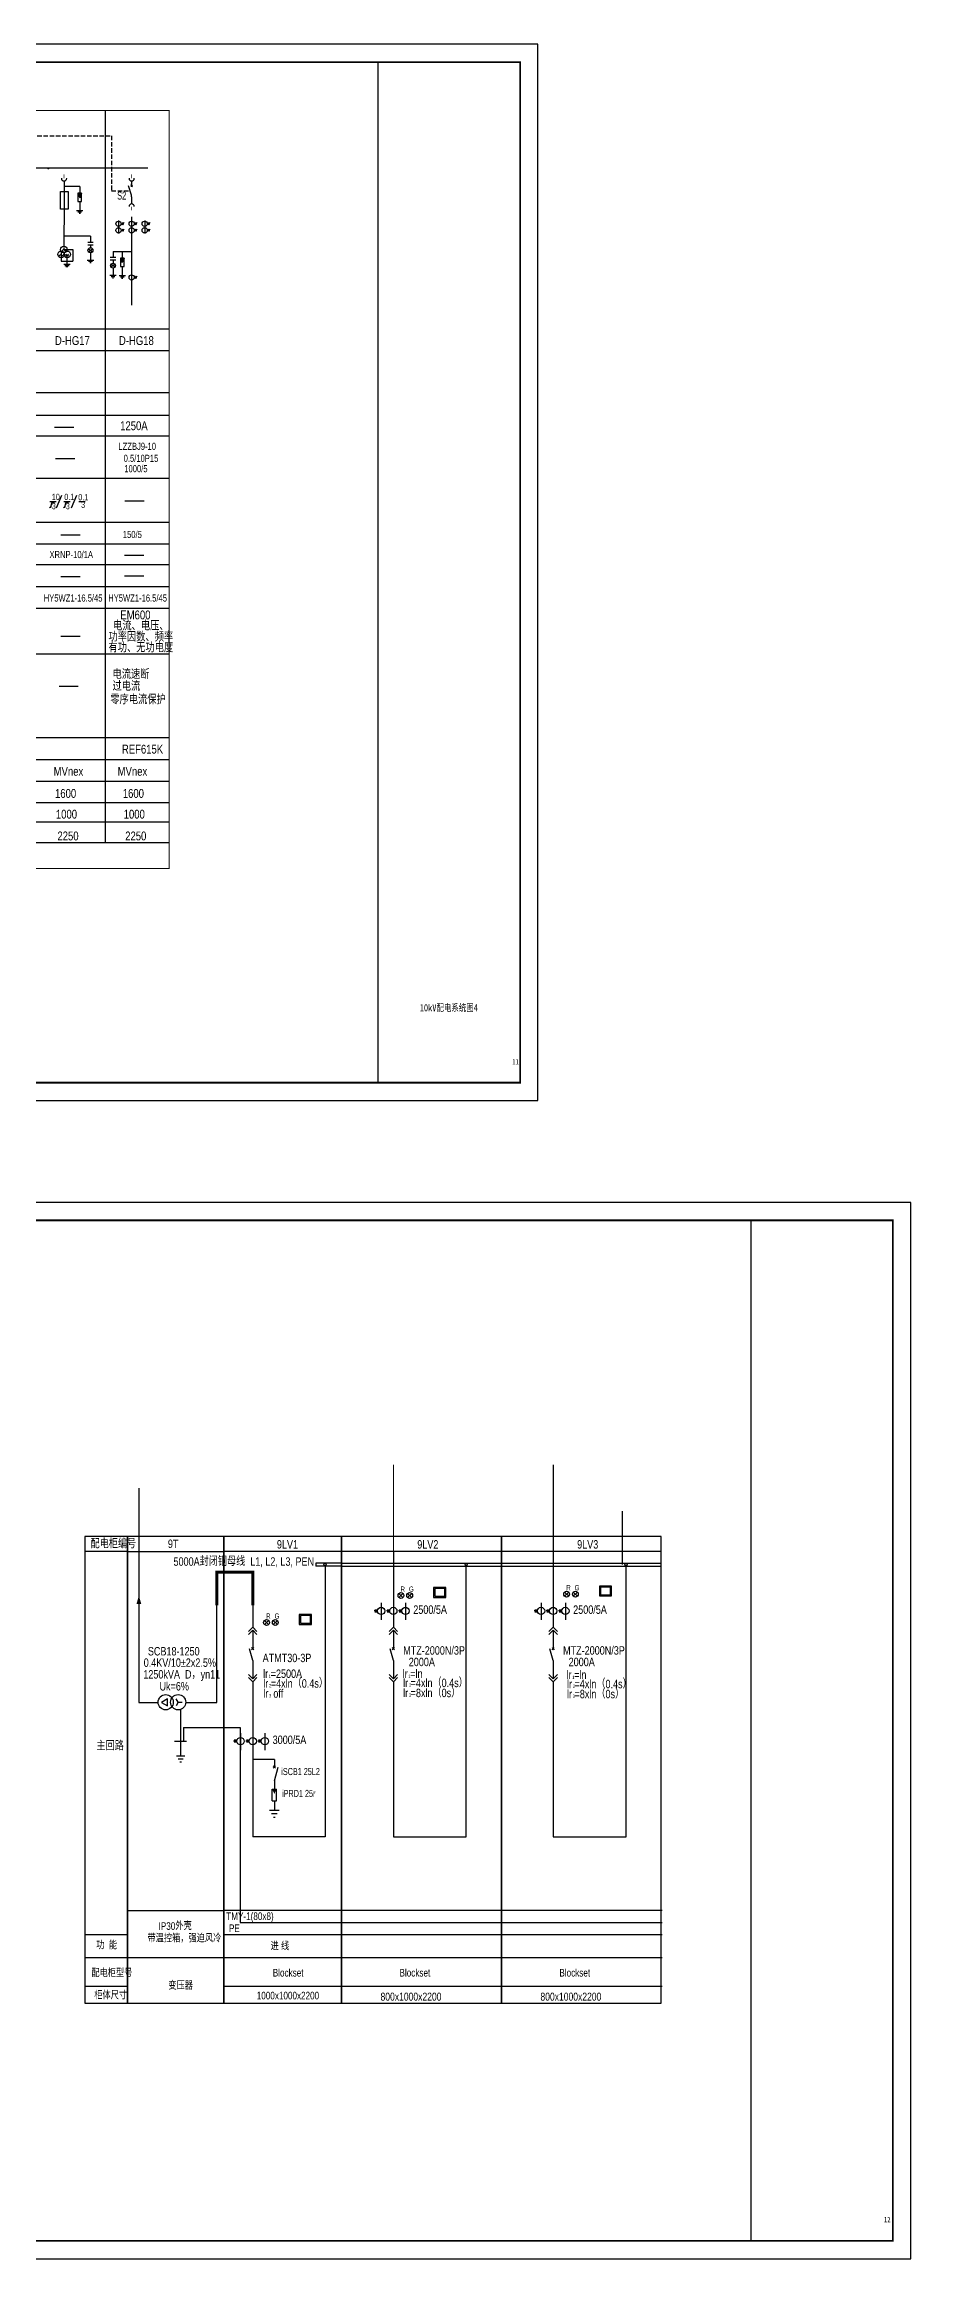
# Model space of a CAD drawing. Extents: x 562591 to 1355713, y 459382 to 835216.
# Drawn here: x 768551 to 817292, y 644552 to 769099 of the extents above; entities that cross this region are included whole.
import ezdxf
from ezdxf.enums import TextEntityAlignment as Align

# ---------------------------------------------------------------- set-up
doc = ezdxf.new("R2010")
doc.units = 0
doc.header["$LTSCALE"] = 1000
doc.header["$MEASUREMENT"] = 0
doc.linetypes.add('DASH', pattern=[0.35, 0.25, -0.1])
doc.linetypes.add('DASHED', pattern=[0.75, 0.5, -0.25])
for name, color, linetype in [('!电气', 4, 'Continuous'), ('1', 8, 'Continuous'), ('A', 7, 'Continuous'), ('CAPDI-TK2', 7, 'Continuous'), ('ELEC', 3, 'Continuous'), ('EQUIP', 3, 'Continuous'), ('etext', 3, 'Continuous'), ('TEL_TITLE', 7, 'Continuous'), ('WIRE-照明', 1, 'Continuous'), ('公共标注层', 8, 'Continuous'), ('动力平面导线层', 3, 'Continuous'), ('动力平面尺寸标注层', 4, 'Continuous'), ('标注-动力', 7, 'Continuous'), ('照明平面导线层', 1, 'Continuous'), ('照明平面设备层', 3, 'Continuous')]:
    doc.layers.add(name, color=color, linetype=linetype)
doc.layers.add('E-LIGH-INN-TEXT', color=7, linetype='Continuous', lineweight=25)
doc.styles.add('CAPDI-仿宋', font='', dxfattribs={"width": 0.75})
doc.styles.add('CAPDI-宋体', font='', dxfattribs={"width": 0.75})
doc.styles.add('denggao', font='jrs.shx', dxfattribs={"width": 0.7, "height": 400, "bigfont": 'hztxt.shx'})
doc.styles.add('fs', font='fszk.shx', dxfattribs={"width": 0.8, "bigfont": 'hztxt.shx'})
doc.styles.add('H1', font='jrs.shx', dxfattribs={"width": 0.7, "bigfont": 'jhz.shx'})
doc.styles.add('hz', font='jrs.shx', dxfattribs={"width": 0.7, "bigfont": 'hztxt.shx'})
doc.styles.add('JRS', font='jrs.shx', dxfattribs={"width": 0.9, "bigfont": 'hztxt.shx'})
doc.styles.add('Lee', font='jrs.shx', dxfattribs={"bigfont": 'hztxt.shx'})
doc.styles.add('设计院字体(0.7)', font='xcsg.shx', dxfattribs={"width": 0.7, "bigfont": 'hztxt.shx'})
doc.styles.get('CAPDI-仿宋').set_extended_font_data('FangSong')
doc.styles.get('CAPDI-宋体').set_extended_font_data('SimSun')
doc.linetypes.add('接地线', pattern='A,500,[136,eesltype.shx,S=100,R=0,X=0,Y=0],500,-200,60,-200', length=1460)

msp = doc.modelspace()

# ---------------------------------------------------------------- linework, layer by layer
at = {"layer": '!电气'}
for p, q in [((785272, 685179), (785272, 658917)), ((794267, 685179), (794267, 658917)), ((773223, 684324), (770823, 684324)), ((773223, 684324), (778643, 684324)), ((785272, 684324), (778643, 684324)), ((794267, 684324), (785272, 684324)), ((803261, 684324), (794267, 684324)), ((773223, 664134), (778643, 664134)), ((803317, 664134), (778643, 664134)), ((773223, 662764), (770823, 662764)), ((803317, 662764), (778643, 662764)), ((773223, 661482), (770823, 661482)), ((778643, 661482), (773223, 661482)), ((803317, 661482), (778643, 661482)), ((773223, 659859), (770823, 659859)), ((803317, 659859), (778643, 659859))]:
    msp.add_line(p, q, dxfattribs=at)
for points in [[(773223, 685179), (770823, 685179), (770823, 658917), (773223, 658917)], [(778643, 685179), (773223, 685179), (773223, 658917), (778643, 658917)], [(785272, 685179), (778643, 685179), (778643, 658917), (785272, 658917)], [(794267, 685179), (785272, 685179), (785272, 658917), (794267, 658917)], [(794267, 685179), (785272, 685179), (785272, 658917), (794267, 658917)], [(803261, 685179), (794267, 685179), (794267, 658917), (803261, 658917)], [(803261, 685179), (794267, 685179), (794267, 658917), (803261, 658917)]]:
    msp.add_lwpolyline(points, close=True, dxfattribs=at)
at = {"color": 7}
for p, q in [((771982, 765378), (771982, 724195)), ((771982, 765378), (771982, 724195)), ((775582, 749505), (700978, 749505)), ((775582, 748226), (700978, 748226)), ((775582, 748226), (700978, 748226)), ((769127, 747556), (770213, 747556)), ((775582, 747056), (700978, 747056)), ((769180, 745798), (770266, 745798)), ((775582, 744675), (700978, 744675)), ((773079, 743422), (774166, 743422)), ((775582, 742203), (700978, 742203)), ((769479, 741518), (770566, 741518)), ((775582, 740978), (700978, 740978)), ((775582, 739826), (700978, 739826)), ((773070, 740357), (774156, 740357)), ((775582, 738592), (700978, 738592)), ((769479, 739162), (770566, 739162)), ((773066, 739205), (774153, 739205)), ((775582, 737367), (700978, 737367)), ((769490, 735814), (770576, 735814)), ((775582, 734794), (700978, 734794)), ((775582, 734794), (700978, 734794)), ((769379, 732996), (770466, 732996)), ((700978, 730102), (775582, 730102)), ((700978, 730102), (775582, 730102)), ((700978, 728877), (775582, 728877)), ((700978, 728877), (775582, 728877)), ((700978, 727653), (775582, 727653)), ((700978, 727653), (775582, 727653)), ((700978, 727653), (775582, 727653)), ((700978, 727653), (775582, 727653)), ((775582, 726428), (700978, 726428)), ((775582, 726428), (700978, 726428)), ((775582, 725348), (700978, 725348)), ((775582, 725348), (700978, 725348)), ((775582, 724195), (700978, 724195)), ((775582, 724195), (700978, 724195))]:
    msp.add_line(p, q, dxfattribs=at)
at = {"color": 0}
for p, q in [((773464, 760622), (773286, 761136)), ((773512, 761169), (773416, 761105)), ((773416, 761164), (773512, 761106)), ((770359, 759751), (770726, 759751)), ((770432, 759678), (770652, 759678)), ((770505, 759605), (770579, 759605)), ((772877, 759002), (773024, 759002)), ((772877, 758635), (773024, 758635)), ((772965, 759075), (772891, 758928)), ((772965, 758708), (772891, 758561)), ((773024, 759075), (772950, 758928)), ((773024, 758708), (772950, 758561)), ((773611, 759002), (773757, 759002)), ((773611, 758635), (773757, 758635)), ((773699, 759075), (773625, 758928)), ((773699, 758708), (773625, 758561)), ((773757, 759075), (773684, 758928)), ((773757, 758708), (773684, 758561)), ((774345, 759002), (774491, 759002)), ((774345, 758635), (774491, 758635)), ((774433, 759075), (774359, 758928)), ((774433, 758708), (774359, 758561)), ((774491, 759075), (774418, 758928)), ((774491, 758708), (774418, 758561)), ((770995, 757976), (771303, 757976)), ((770995, 757826), (771303, 757826)), ((771036, 757431), (771262, 757600)), ((771036, 757600), (771262, 757431)), ((770965, 756966), (771332, 756966)), ((771039, 756893), (771259, 756893)), ((771112, 756820), (771186, 756820)), ((772600, 756094), (772233, 756094)), ((772571, 757107), (772263, 757107)), ((772571, 756957), (772263, 756957)), ((772530, 756562), (772304, 756731)), ((772530, 756731), (772304, 756562)), ((772527, 756020), (772307, 756020)), ((772757, 756098), (773124, 756098)), ((772830, 756025), (773050, 756025)), ((773699, 756058), (773625, 755911)), ((773757, 756058), (773684, 755911)), ((772454, 755947), (772380, 755947)), ((772904, 755951), (772977, 755951)), ((773611, 755984), (773757, 755984)), ((700978, 753089), (775582, 753089)), ((775582, 751864), (700978, 751864))]:
    msp.add_line(p, q, dxfattribs=at)
at = {"color": 1, "ltscale": 0.3}
for p, q in [((781493, 672637), (780276, 672637)), ((781493, 672637), (781493, 672207)), ((781493, 671438), (781493, 670966)), ((781493, 670299), (781493, 669769))]:
    msp.add_line(p, q, dxfattribs=at)
at = {"color": 0, "ltscale": 0.3}
for p, q in [((781373, 670966), (781613, 670966)), ((781373, 670299), (781373, 670966)), ((781373, 670299), (781613, 670299)), ((781613, 670299), (781613, 670966))]:
    msp.add_line(p, q, dxfattribs=at)
at = {"color": 3, "ltscale": 0.3}
for p, q in [((781763, 669769), (781223, 669769)), ((781654, 669565), (781331, 669565)), ((781540, 669361), (781442, 669361))]:
    msp.add_line(p, q, dxfattribs=at)
at = {"color": 7, "const_width": 50}
for points in [[(787321, 710699), (787321, 768099)], [(808293, 645552), (808293, 702952)]]:
    msp.add_lwpolyline(points, dxfattribs=at)
for points in [[(795320, 768099), (787320, 768099), (787320, 710699), (795320, 710699)], [(816292, 702952), (808292, 702952), (808292, 645552), (816292, 645552)]]:
    msp.add_lwpolyline(points, close=True)
at = {"color": 7, "const_width": 60}
msp.add_lwpolyline([(700978, 765378), (775582, 765378), (775582, 722749), (700978, 722749)], close=True, dxfattribs=at)
at = {"color": 4, "linetype": 'DASHED', "ltscale": 0.3, "const_width": 70, "elevation": 0}
for points in [[(788196, 689219), (788196, 684347)], [(797191, 689219), (797191, 684347)]]:
    msp.add_lwpolyline(points, dxfattribs=at)
at = {"ltscale": 0.3}
msp.add_lwpolyline([(773873, 681374, 270, 0, 0), (773873, 681851, 0, 0, 0)], format="xyseb", dxfattribs=at)
at = {"color": 0}
for centre, radius in [((772730, 759002), 147), ((772730, 758635), 147), ((773464, 759002), 147), ((773464, 758635), 147), ((774198, 759002), 147), ((774198, 758635), 147), ((771149, 757516), 141), ((772417, 756647), 141), ((773464, 755984), 147)]:
    msp.add_circle(centre, radius, dxfattribs=at)
for centre, start, end in [((769664, 761560), 180, 0), ((773464, 761560), 180, 0), ((773464, 759973), 0, 180)]:
    msp.add_arc(centre, 147, start, end, dxfattribs=at)
at = {"color": 0, "ltscale": 0.3}
msp.add_solid([(781612, 670966), (781373, 670966), (781493, 670690), (781373, 670966)], dxfattribs=at)
at = {"layer": '1', "color": 0, "lineweight": -3}
for p, q in [((769650, 756731), (770000, 756731)), ((769703, 756662), (769949, 756662)), ((769761, 756593), (769871, 756593))]:
    msp.add_line(p, q, dxfattribs=at)
at = {"layer": 'A', "color": 0, "lineweight": -3}
for centre in [(769503, 757284), (769654, 757561), (769834, 757284)]:
    msp.add_circle(centre, 188, dxfattribs=at)
at = {"layer": 'E-LIGH-INN-TEXT', "linetype": 'Continuous'}
for p, q in [((769503, 757284), (769396, 757205)), ((769503, 757398), (769503, 757284)), ((769503, 757284), (769610, 757205)), ((769503, 757284), (769503, 756904)), ((769656, 757564), (769549, 757486)), ((769656, 757679), (769656, 757564)), ((769656, 757564), (769763, 757486)), ((769656, 757564), (770152, 757564)), ((769792, 757302), (769745, 757222)), ((769858, 757302), (769905, 757222)), ((770152, 757564), (770152, 756904)), ((769503, 756904), (770152, 756904)), ((769745, 757222), (769905, 757222)), ((769825, 757222), (769825, 756731))]:
    msp.add_line(p, q, dxfattribs=at)
msp.add_lwpolyline([(769467, 760820), (769897, 760820), (769897, 759817), (769467, 759817)], close=True, dxfattribs=at)
at = {"layer": 'ELEC', "color": 0}
for p, q in [((781563, 672136), (781422, 672278)), ((781563, 672278), (781422, 672136)), ((781493, 671438), (781712, 672207))]:
    msp.add_line(p, q, dxfattribs=at)
at = {"layer": 'EQUIP', "color": 0, "linetype": 'Continuous', "lineweight": -3}
for p, q in [((769522, 743715), (769228, 743009)), ((770359, 743715), (770065, 743009)), ((768859, 743376), (769226, 743376)), ((768893, 743026), (768861, 743091)), ((768965, 743303), (768893, 743026)), ((769128, 743303), (768965, 743303)), ((769646, 743376), (770013, 743376)), ((769680, 743026), (769648, 743091)), ((769751, 743303), (769680, 743026)), ((769915, 743303), (769751, 743303)), ((770492, 743376), (770859, 743376))]:
    msp.add_line(p, q, dxfattribs=at)
at = {"layer": 'TEL_TITLE'}
for points in [[(691220, 709699), (796320, 709699), (796320, 769099), (691220, 769099)], [(691192, 644552), (817292, 644552), (817292, 703952), (691192, 703952)]]:
    msp.add_lwpolyline(points, close=True, dxfattribs=at)
at = {"layer": 'TEL_TITLE', "const_width": 100}
for points in [[(693720, 710699), (795320, 710699), (795320, 768099), (693720, 768099)], [(693692, 645552), (816292, 645552), (816292, 702952), (693692, 702952)]]:
    msp.add_lwpolyline(points, close=True, dxfattribs=at)
at = {"layer": 'WIRE-照明'}
msp.add_line((770542, 761094), (769664, 761094), dxfattribs=at)
at = {"layer": '公共标注层', "color": 0}
for p, q in [((770438, 760724), (770542, 760471)), ((770646, 760724), (770542, 760471)), ((772836, 757070), (772940, 756818)), ((773044, 757070), (772940, 756818))]:
    msp.add_line(p, q, dxfattribs=at)
for points in [[(770438, 760250), (770646, 760250), (770646, 760724), (770438, 760724)], [(772836, 756597), (773044, 756597), (773044, 757070), (772836, 757070)]]:
    msp.add_lwpolyline(points, close=True, dxfattribs=at)
for points in [[(770438, 760724), (770542, 760471), (770646, 760724)], [(772836, 757070), (772940, 756818), (773044, 757070)]]:
    msp.add_solid(points, dxfattribs=at)
at = {"layer": '动力平面导线层', "color": 1}
for p, q in [((769664, 761413), (769664, 760120)), ((770542, 761094), (770542, 760724)), ((773464, 761413), (773464, 761246)), ((773464, 761136), (773464, 761246)), ((769664, 760120), (769653, 757748)), ((770542, 760250), (770542, 759751)), ((770542, 760137), (770542, 760115)), ((773464, 760512), (773464, 760622)), ((773464, 760512), (773464, 760145)), ((772730, 759185), (772730, 758451)), ((773464, 759386), (773464, 754429)), ((773464, 759185), (773464, 758451)), ((774198, 759185), (774198, 758451)), ((771149, 758313), (769664, 758313)), ((771149, 758313), (771149, 757976)), ((771149, 757826), (771149, 757751)), ((771149, 757751), (771149, 757657)), ((771149, 757375), (771149, 757281)), ((771149, 757330), (771149, 756966)), ((772417, 757440), (772417, 757107)), ((772417, 757440), (773464, 757440)), ((772940, 757440), (772940, 757070)), ((772417, 756957), (772417, 756882)), ((772417, 756882), (772417, 756788)), ((772417, 756506), (772417, 756412)), ((772417, 756461), (772417, 756094)), ((772940, 756597), (772940, 756098)), ((772940, 756483), (772940, 756462))]:
    msp.add_line(p, q, dxfattribs=at)
at = {"layer": '动力平面导线层', "linetype": '接地线', "ltscale": 0.01}
for p, q in [((776223, 675445), (776223, 672839)), ((776381, 674435), (776381, 673635))]:
    msp.add_line(p, q, dxfattribs=at)
at = {"layer": '动力平面导线层', "linetype": '接地线', "ltscale": 0.002}
for p, q in [((776381, 674435), (779563, 674435)), ((779563, 674435), (779563, 663459)), ((779563, 663459), (803317, 663459))]:
    msp.add_line(p, q, dxfattribs=at)
at = {"layer": '动力平面导线层', "const_width": 73.4}
msp.add_lwpolyline([(744148, 762147), (774385, 762147)], dxfattribs=at)
msp.add_lwpolyline([(744148, 762147), (774385, 762147)], dxfattribs=at)
at = {"layer": '动力平面导线层', "color": 1}
for points in [[(769664, 762147, 0, 0, 0), (769664, 761560, 29.4, 29.4, 0), (769664, 761780, 29.4, 29.4, 0)], [(773464, 762147, 0, 0, 0), (773464, 761560, 29.4, 29.4, 0), (773464, 761780, 29.4, 29.4, 0)], [(773464, 759386, 0, 0, 0), (773464, 759973, 29.4, 29.4, 0), (773464, 759753, 29.4, 29.4, 0)], [(773464, 755673, 0, 0, 0), (773464, 755416, 0, 220, 0), (773464, 755196, 0, 0, 0), (773464, 754939, 0, 0, 0)]]:
    msp.add_lwpolyline(points, format="xyseb", dxfattribs=at)
at = {"layer": '动力平面导线层'}
for p in [(768763, 762113), (768784, 762113)]:
    msp.add_point(p, dxfattribs=at)
at = {"layer": '动力平面尺寸标注层'}
for p, q in [((801051, 686605), (801051, 683596)), ((776548, 673635), (775885, 673635))]:
    msp.add_line(p, q, dxfattribs=at)
at = {"layer": '标注-动力', "color": 4, "ltscale": 0.3}
for p, q in [((785272, 683670), (783820, 683670)), ((783820, 683670), (783820, 683499)), ((785272, 683499), (783820, 683499)), ((785272, 683670), (794267, 683670)), ((785272, 683499), (794267, 683499)), ((794267, 683670), (803261, 683670)), ((794267, 683499), (803261, 683499))]:
    msp.add_line(p, q, dxfattribs=at)
at = {"layer": '标注-动力', "ltscale": 0.3}
for p, q in [((788498, 681733), (788730, 681965)), ((788498, 681965), (788730, 681733)), ((788989, 681965), (789221, 681733)), ((788989, 681733), (789221, 681965)), ((797820, 681816), (798052, 682048)), ((797820, 682048), (798052, 681816)), ((798312, 682048), (798544, 681816)), ((798312, 681816), (798544, 682048)), ((780939, 680216), (781172, 680448)), ((780939, 680448), (781172, 680216)), ((781431, 680448), (781663, 680216)), ((781431, 680216), (781663, 680448)), ((787298, 680985), (787111, 680985)), ((787169, 681071), (787169, 680900)), ((787238, 681071), (787238, 680900)), ((787982, 680985), (787795, 680985)), ((787853, 681071), (787853, 680900)), ((787922, 681071), (787922, 680900)), ((788666, 680985), (788479, 680985)), ((788537, 681071), (788537, 680900)), ((788606, 681071), (788606, 680900)), ((796292, 680985), (796105, 680985)), ((796164, 681071), (796164, 680900)), ((796232, 681071), (796232, 680900)), ((796976, 680985), (796789, 680985)), ((796848, 681071), (796848, 680900)), ((796916, 681071), (796916, 680900)), ((797660, 680985), (797473, 680985)), ((797532, 681071), (797532, 680900)), ((797600, 681071), (797600, 680900)), ((779386, 673662), (779200, 673662)), ((779258, 673748), (779258, 673577)), ((779326, 673748), (779326, 673577)), ((780070, 673662), (779884, 673662)), ((779942, 673748), (779942, 673577)), ((780010, 673748), (780010, 673577)), ((780754, 673662), (780568, 673662)), ((780626, 673748), (780626, 673577)), ((780694, 673748), (780694, 673577))]:
    msp.add_line(p, q, dxfattribs=at)
at = {"layer": '标注-动力', "color": 7, "ltscale": 0.3}
for p, q in [((780034, 679824), (780276, 680066)), ((780517, 679824), (780276, 680066)), ((787945, 679824), (788187, 680066)), ((788429, 679824), (788187, 680066)), ((796940, 679824), (797181, 680066)), ((797423, 679824), (797181, 680066)), ((780034, 679653), (780276, 679895)), ((780276, 678204), (780089, 678862)), ((780215, 678801), (780336, 678922)), ((780215, 678922), (780336, 678801)), ((780517, 679653), (780276, 679895)), ((787945, 679653), (788187, 679895)), ((788187, 678204), (788000, 678862)), ((788126, 678801), (788247, 678922)), ((788126, 678922), (788247, 678801)), ((788429, 679653), (788187, 679895)), ((796940, 679653), (797181, 679895)), ((797181, 678204), (796994, 678862)), ((797121, 678801), (797242, 678922)), ((797121, 678922), (797242, 678801)), ((797423, 679653), (797181, 679895)), ((780034, 677410), (780276, 677168)), ((780034, 677239), (780276, 676997)), ((780517, 677410), (780276, 677168)), ((780517, 677239), (780276, 676997)), ((787945, 677410), (788187, 677168)), ((787945, 677239), (788187, 676997)), ((788429, 677410), (788187, 677168)), ((788429, 677239), (788187, 676997)), ((796940, 677410), (797181, 677168)), ((796940, 677239), (797181, 676997)), ((797423, 677410), (797181, 677168)), ((797423, 677239), (797181, 676997)), ((775992, 672839), (776454, 672839)), ((776085, 672664), (776361, 672664)), ((776183, 672490), (776267, 672490))]:
    msp.add_line(p, q, dxfattribs=at)
at = {"layer": '标注-动力'}
for q in [(775972, 676043), (775972, 675655), (776308, 675849)]:
    msp.add_line((776084, 675849), q, dxfattribs=at)
at = {"layer": '标注-动力', "ltscale": 0.3}
for points in [[(791139, 682304), (790455, 682304), (790455, 681748), (791139, 681748)], [(800461, 682387), (799777, 682387), (799777, 681831), (800461, 681831)], [(783581, 680787), (782897, 680787), (782897, 680231), (783581, 680231)], [(775150, 675844), (775483, 675651), (775483, 676037)]]:
    msp.add_lwpolyline(points, close=True, dxfattribs=at)
for centre, radius in [((784349, 683584), 64.1), ((792284, 683584), 64.1), ((801278, 683584), 64.1), ((788614, 681849), 164), ((789105, 681849), 164), ((797936, 681932), 164), ((798428, 681932), 164), ((781056, 680332), 164), ((781547, 680332), 164), ((787503, 680985), 205), ((788187, 680985), 205), ((788871, 680985), 205), ((796497, 680985), 205), ((797181, 680985), 205), ((797865, 680985), 205), ((779592, 673662), 205), ((780276, 673662), 205), ((780960, 673662), 205)]:
    msp.add_circle(centre, radius, dxfattribs=at)
at = {"layer": '标注-动力'}
for centre in [(775380, 675849), (776084, 675849)]:
    msp.add_circle(centre, 428, dxfattribs=at)
at = {"layer": '照明平面导线层', "linetype": 'DASH'}
msp.add_line((772333, 760859), (773382, 760859), dxfattribs=at)
at = {"layer": '照明平面导线层'}
for p, q in [((773873, 687896), (773873, 675844)), ((788187, 684324), (788187, 680066)), ((797181, 684324), (797181, 680066)), ((784349, 683520), (784349, 668277)), ((792284, 668277), (792284, 683499)), ((801278, 668277), (801278, 683499)), ((778251, 675844), (778251, 682393)), ((780276, 682195), (780276, 680066)), ((787503, 681432), (787503, 680481)), ((788871, 681432), (788871, 680485)), ((796497, 681432), (796497, 680481)), ((797865, 681432), (797865, 680485)), ((780276, 679895), (780276, 678861)), ((788187, 679895), (788187, 678861)), ((797181, 679895), (797181, 678861)), ((780276, 678204), (780276, 677168)), ((788187, 678204), (788187, 677168)), ((797181, 678204), (797181, 677168)), ((780276, 676997), (780276, 668277)), ((788187, 676997), (788187, 668277)), ((797181, 676997), (797181, 668277)), ((773873, 675844), (774953, 675844)), ((776511, 675844), (778251, 675844)), ((779592, 674110), (779592, 673158)), ((780960, 674110), (780960, 673162)), ((784349, 668277), (780276, 668277)), ((788187, 668277), (792284, 668277)), ((797181, 668277), (801278, 668277))]:
    msp.add_line(p, q, dxfattribs=at)
at = {"layer": '照明平面导线层', "linetype": 'DASH'}
msp.add_lwpolyline([(740287, 760922), (743657, 760922), (743657, 763949), (772333, 763949), (772333, 760859)], dxfattribs=at)
at = {"layer": '照明平面导线层', "color": 3}
for points in [[(791079, 682245), (790514, 682245), (790514, 681808), (791079, 681808)], [(800402, 682328), (799837, 682328), (799837, 681891), (800402, 681891)], [(783521, 680728), (782956, 680728), (782956, 680291), (783521, 680291)]]:
    msp.add_lwpolyline(points, close=True, dxfattribs=at)
at = {"layer": '照明平面设备层', "linetype": 'ByBlock', "const_width": 171}
msp.add_lwpolyline([(778251, 681297), (778251, 683164), (780276, 683164), (780276, 681297)], dxfattribs=at)

# ---------------------------------------------------------------- texts
at = {"color": 0, "style": 'H1', "width": 0.8}
for s, p in [('D-HG17', (769151, 752185)), ('D-HG18', (772751, 752185))]:
    msp.add_text(s, height=500, dxfattribs=at).set_placement(p)
at = {"color": 7, "width": 0.8}
for s, height, style, p in [('1250A', 500, 'H1', (772819, 747395)), ('LZZBJ9-10', 400, 'H1', (772721, 746288)), ('0.5/10P15', 400, 'H1', (773015, 745614)), ('1000/5', 400, 'H1', (773051, 745030)), ('150/5', 400, 'H1', (772969, 741330)), ('XRNP-10/1A', 400, 'Lee', (768842, 740198)), ('HY5WZ1-16.5/45', 400, 'H1', (768520, 737755)), ('HY5WZ1-16.5/45', 400, 'H1', (772148, 737755)), ('电流、电压、', 500, 'H1', (772423, 736138)), ('EM600', 500, 'H1', (772831, 736754)), ('功率因数、频率', 500, 'H1', (772161, 735512)), ('有功、无功电度', 500, 'H1', (772161, 734907)), ('电流速断', 500, 'H1', (772389, 733408)), ('零序电流保护', 500, 'H1', (772264, 731984)), ('过电流', 500, 'H1', (772389, 732736)), ('REF615K', 500, 'H1', (772919, 729205)), ('MVnex', 500, 'H1', (769078, 727959)), ('MVnex', 500, 'H1', (772678, 727959)), ('1600', 500, 'H1', (769155, 726715)), ('1600', 500, 'H1', (772968, 726715)), ('1000', 500, 'H1', (769204, 725548)), ('1000', 500, 'H1', (773018, 725548)), ('2250', 500, 'H1', (769290, 724323)), ('2250', 500, 'H1', (773103, 724323))]:
    msp.add_text(s, height=height, dxfattribs=dict(at, style=style)).set_placement(p)
at = {"color": 1, "style": 'CAPDI-仿宋', "width": 0.75}
for s, p in [('11', (795064, 711723)), ('12', (815971, 646599))]:
    msp.add_text(s, height=300, dxfattribs=at).set_placement(p, align=Align.CENTER)
at = {"color": 7, "ltscale": 0.75, "style": 'hz', "width": 0.7}
for s, height, p in [('R', 299, (788590, 682061)), ('G', 299, (789066, 682061)), ('R', 299, (797913, 682144)), ('G', 299, (798389, 682144)), ('1', 190, (789028, 677219)), ('1', 190, (798247, 677157))]:
    msp.add_text(s, height=height, dxfattribs=at).set_placement(p)
at = {"layer": 'CAPDI-TK2', "style": 'CAPDI-宋体', "width": 0.75}
msp.add_text('10kV配电系统图4', height=400, dxfattribs=at).set_placement((791309, 714710), align=Align.CENTER)
at = {"layer": 'EQUIP', "color": 0, "linetype": 'Continuous', "lineweight": -3, "style": 'fs', "width": 0.8}
for s, p in [('10', (768973, 743467)), ('0.1', (769674, 743468)), ('0.1', (770460, 743448)), ('3', (768973, 742950)), ('3', (769760, 742950)), ('3', (770621, 743027))]:
    msp.add_text(s, height=350, dxfattribs=at).set_placement(p)
at = {"layer": 'etext', "style": 'hz', "width": 0.7}
msp.add_text('iSCB1 25L2', height=400, dxfattribs=at).set_placement((781882, 671753, 0))
msp.add_text('iPRD1 25r', height=400, dxfattribs=at).set_placement((782865, 670728, 0), align=Align.MIDDLE)
at = {"layer": '动力平面尺寸标注层', "color": 3, "width": 0.8}
for s, height, style, p in [('配电柜编号', 475, 'JRS', (771155, 684514)), ('9T', 475, 'JRS', (775505, 684524)), ('5000A封闭铜母线  L1, L2, L3, PEN', 475, 'JRS', (775822, 683526)), ('9LV1', 475, 'JRS', (781637, 684495)), ('9LV2', 475, 'JRS', (789534, 684492)), ('9LV3', 475, 'JRS', (798528, 684492)), ('2500/5A', 475, 'JRS', (789309, 680822)), ('2500/5A', 475, 'JRS', (798304, 680822)), ('SCB18-1250', 475, 'JRS', (774379, 678481)), ('MTZ-2000N/3P', 475, 'JRS', (788742, 678527)), ('MTZ-2000N/3P', 475, 'JRS', (797736, 678527)), ('1250kVA  D，yn11', 475, 'JRS', (774122, 677183)), ('0.4KV/10%%P2x2.5%%%', 475, 'JRS', (774144, 677842)), ('ATMT30-3P', 475, 'JRS', (780836, 678105)), ('lr =2500A', 475, 'JRS', (780866, 677219)), ('lr =ln ', 475, 'JRS', (788715, 677221)), ('2000A', 475, 'JRS', (789055, 677879)), ('lr =ln ', 475, 'JRS', (797934, 677159)), ('2000A', 475, 'JRS', (798049, 677879)), ('Uk=6%%%', 475, 'JRS', (775034, 676511)), ('lr =4xln（0.4s）', 475, 'JRS', (780871, 676669)), ('lr  off', 475, 'JRS', (780872, 676106)), ('lr =4xln（0.4s）', 475, 'JRS', (788737, 676700)), ('lr =8xln（0s）', 475, 'JRS', (788738, 676137)), ('lr =4xln（0.4s）', 475, 'JRS', (797956, 676638)), ('lr =8xln（0s）', 475, 'JRS', (797957, 676075)), ('3000/5A', 475, 'JRS', (781398, 673499)), ('主回路', 475, 'JRS', (771486, 673145)), ('TMY-1(80x8)', 427.5, 'denggao', (778788, 663602)), ('带温控箱，强迫风冷', 427.5, 'denggao', (774354, 662352)), ('IP30外壳', 427.5, 'denggao', (774981, 663048)), ('PE', 427.5, 'denggao', (778940, 662927)), ('功  能', 427.5, 'denggao', (771471, 661963)), ('进 线', 427.5, 'denggao', (781279, 661906)), ('配电柜型号', 427.5, 'denggao', (771200, 660394)), ('变压器', 427.5, 'denggao', (775528, 659694)), ('Blockset', 427.5, 'denggao', (781406, 660422)), ('Blockset', 427.5, 'denggao', (788535, 660422)), ('Blockset', 427.5, 'denggao', (797530, 660422)), ('柜体尺寸', 427.5, 'denggao', (771364, 659148)), ('1000x1000x2200', 427.5, 'denggao', (780503, 659139)), ('800x1000x2200', 450, 'denggao', (787467, 659066)), ('800x1000x2200', 450, 'denggao', (796462, 659066))]:
    msp.add_text(s, height=height, dxfattribs=dict(at, style=style)).set_placement(p)
at = {"layer": '标注-动力', "color": 7, "ltscale": 0.75, "style": 'hz', "width": 0.7}
for s, height, p in [('R', 299, (781032, 680544)), ('G', 299, (781508, 680544)), ('1', 190, (781179, 677217)), ('3', 190, (781192, 676121)), ('2', 190, (781202, 676685)), ('3', 190, (789057, 676153)), ('2', 190, (789067, 676717)), ('2', 190, (798286, 676655)), ('3', 190, (798276, 676091))]:
    msp.add_text(s, height=height, dxfattribs=at).set_placement(p)
at = {"layer": '照明平面导线层', "linetype": 'DASH', "style": '设计院字体(0.7)', "width": 0.7}
msp.add_text('S2', height=446.3, dxfattribs=at).set_placement((772649, 760368))

doc.saveas('drawing.dxf')
